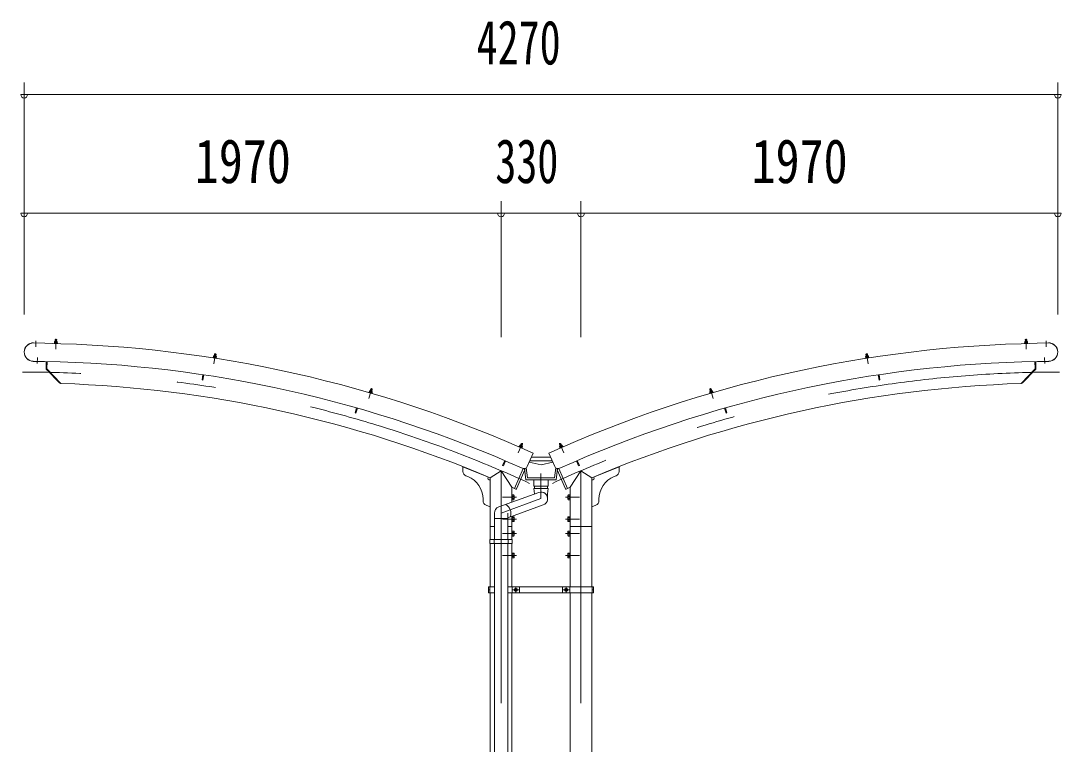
# Model space of a CAD drawing. Units: millimetres, scale not verified. Extents: x -31545 to 31552, y -14700 to 14700.
# Drawn here: x 5988 to 10286, y 4290 to 7278 of the extents above; entities that cross this region are included whole.
import ezdxf
from ezdxf.enums import TextEntityAlignment as Align

# ---------------------------------------------------------------- set-up
doc = ezdxf.new("R2010")
doc.units = ezdxf.units.MM
doc.header["$LTSCALE"] = 80
doc.linetypes.add('USER3', pattern=[24, 12, -5, 2, -5])
for name, color, linetype, lineweight in [('0-2_1-07BOLD', 7, 'Continuous', 18), ('0-3_1-27CENTER', 3, 'USER3', 18), ('0-4_1-47THIN', 4, 'Continuous', 18), ('0-5_1-57DIM', 3, 'Continuous', 18)]:
    doc.layers.add(name, color=color, linetype=linetype, lineweight=lineweight)
doc.styles.add('ＭＳ ゴシック', font='')
doc.styles.get('ＭＳ ゴシック').set_extended_font_data('MS Gothic')

msp = doc.modelspace()

# ---------------------------------------------------------------- linework, layer by layer
at = {"layer": '0-2_1-07BOLD'}
for p, q in [((6040.87, 5947.11), (6087.56, 5946.17)), ((6087.57, 5946.68), (6040.88, 5947.61)), ((6087.57, 5946.68), (6087.55, 5945.56)), ((6126.37, 5947.82), (6126.33, 5946.32)), ((6126.33, 5946.32), (6138.83, 5945.98)), ((6126.81, 5946.31), (6126.77, 5944.71)), ((6127.86, 5952.78), (6137.65, 5952.52)), ((6129.86, 5952.23), (6129.74, 5947.73)), ((6129.76, 5952.73), (6129.98, 5960.88)), ((6131, 5961.85), (6129.98, 5960.88)), ((6135.98, 5960.72), (6129.98, 5960.88)), ((6135, 5961.75), (6131, 5961.85)), ((6135.98, 5960.72), (6135, 5961.75)), ((6135.63, 5952.07), (6135.51, 5947.58)), ((6135.76, 5952.57), (6135.98, 5960.72)), ((6137.65, 5952.52), (6138.51, 5951.99)), ((6138.36, 5946), (6138.31, 5944.4)), ((6138.51, 5951.99), (6138.39, 5947.5)), ((10147.26, 5947.82), (10134.76, 5947.48)), ((10134.76, 5947.48), (10134.8, 5945.98)), ((10135.98, 5952.52), (10135.12, 5951.99)), ((10135.12, 5951.99), (10135.24, 5947.5)), ((10135.28, 5946), (10135.32, 5944.4)), ((10145.77, 5952.78), (10135.98, 5952.52)), ((10137.66, 5960.72), (10143.66, 5960.88)), ((10137.87, 5952.57), (10137.66, 5960.72)), ((10138, 5952.07), (10138.12, 5947.58)), ((10143.87, 5952.73), (10143.66, 5960.88)), ((10143.77, 5952.23), (10143.89, 5947.73)), ((10146.82, 5946.31), (10146.86, 5944.71)), ((10186.06, 5946.68), (10232.75, 5947.61)), ((10186.06, 5946.68), (10186.08, 5945.56)), ((10232.76, 5947.11), (10186.07, 5946.17)), ((6783.31, 5888.51), (6795.66, 5886.57)), ((6785.42, 5893.24), (6795.1, 5891.72)), ((6787.33, 5892.43), (6786.63, 5887.99)), ((6787.29, 5892.94), (6788.56, 5901)), ((6794.49, 5900.07), (6788.56, 5901)), ((6793.03, 5891.53), (6792.34, 5887.09)), ((6793.23, 5892.01), (6794.49, 5900.07)), ((6795.1, 5891.72), (6795.88, 5891.08)), ((6795.88, 5891.08), (6795.19, 5886.64)), ((9478.53, 5891.72), (9477.75, 5891.08)), ((9477.75, 5891.08), (9478.44, 5886.64)), ((9490.32, 5888.51), (9477.97, 5886.57)), ((9488.21, 5893.24), (9478.53, 5891.72)), ((9479.14, 5900.07), (9485.07, 5901)), ((9480.41, 5892.01), (9479.14, 5900.07)), ((9480.6, 5891.53), (9481.29, 5887.09)), ((9486.33, 5892.94), (9485.07, 5901)), ((9486.3, 5892.43), (9487, 5887.99)), ((6039.35, 5871.03), (6086.04, 5870.09)), ((6039.36, 5871.52), (6086.05, 5870.59)), ((6086.05, 5870.58), (6086.04, 5870.09)), ((6092.85, 5870.46), (6092.22, 5839.14)), ((6096.05, 5870.39), (6095.45, 5840.4)), ((6783.55, 5886.96), (6783.3, 5885.37)), ((6783.3, 5885.37), (6794.71, 5883.58)), ((6794.96, 5885.16), (6794.71, 5883.58)), ((6795.66, 5886.57), (6795.42, 5885.09)), ((9477.97, 5886.57), (9478.21, 5885.09)), ((9478.67, 5885.16), (9478.92, 5883.58)), ((9490.33, 5885.37), (9478.92, 5883.58)), ((9490.08, 5886.96), (9490.33, 5885.37)), ((10177.58, 5870.39), (10178.18, 5840.4)), ((10180.78, 5870.46), (10181.41, 5839.14)), ((10234.27, 5871.52), (10187.58, 5870.59)), ((10187.58, 5870.58), (10187.59, 5870.09)), ((10234.28, 5871.03), (10187.59, 5870.09)), ((6148.57, 5780.49), (6092.22, 5839.14)), ((6153.7, 5779.76), (6095.45, 5840.4)), ((6743.28, 5815.61), (6740.02, 5793.86)), ((9530.34, 5815.61), (9533.61, 5793.86)), ((10119.93, 5779.76), (10178.18, 5840.4)), ((10125.06, 5780.49), (10181.41, 5839.14)), ((6150.87, 5782.71), (6148.57, 5780.49)), ((10122.76, 5782.71), (10125.06, 5780.49)), ((7427.18, 5745.27), (7426.76, 5743.84)), ((7426.76, 5743.84), (7438.75, 5740.32)), ((7427.22, 5743.7), (7426.76, 5742.16)), ((7426.76, 5742.16), (7437.85, 5738.92)), ((7429.88, 5749.69), (7439.28, 5746.94)), ((7431.67, 5748.64), (7430.41, 5744.33)), ((7431.7, 5749.16), (7433.99, 5756.98)), ((7435.23, 5757.66), (7433.99, 5756.98)), ((7439.75, 5755.29), (7433.99, 5756.98)), ((7439.07, 5756.54), (7435.23, 5757.66)), ((7437.21, 5747.02), (7435.95, 5742.71)), ((7437.46, 5747.47), (7439.75, 5755.29)), ((7438.3, 5740.46), (7437.85, 5738.92)), ((7439.98, 5746.21), (7438.72, 5741.9)), ((7439.75, 5755.29), (7439.07, 5756.54)), ((7439.28, 5746.94), (7439.98, 5746.21)), ((8833.88, 5755.29), (8839.65, 5756.98)), ((8833.88, 5755.29), (8834.56, 5756.54)), ((8836.17, 5747.47), (8833.88, 5755.29)), ((8846.45, 5745.27), (8834.45, 5741.76)), ((8834.45, 5741.76), (8834.88, 5740.32)), ((8846.87, 5743.84), (8834.88, 5740.32)), ((8835.33, 5740.46), (8835.78, 5738.92)), ((8846.87, 5742.16), (8835.78, 5738.92)), ((8836.42, 5747.02), (8837.68, 5742.71)), ((8841.93, 5749.16), (8839.65, 5756.98)), ((8841.96, 5748.64), (8843.22, 5744.33)), ((8843.75, 5749.69), (8844.73, 5749.45)), ((8844.73, 5749.45), (8846, 5745.14)), ((8846.42, 5743.7), (8846.87, 5742.16)), ((8846.45, 5745.27), (8846.87, 5743.84)), ((7378.12, 5678.13), (7372.09, 5656.97)), ((8895.51, 5678.13), (8901.54, 5656.97)), ((8898.59, 5679), (8904.62, 5657.85)), ((8904.62, 5657.85), (8901.54, 5656.97)), ((8047.3, 5520.49), (8058.75, 5515.47)), ((8052.19, 5523.25), (8050.38, 5519.14)), ((8050.55, 5524.53), (8059.52, 5520.59)), ((8052.29, 5523.76), (8055.56, 5531.23)), ((8061.06, 5528.82), (8055.56, 5531.23)), ((8057.48, 5520.94), (8055.67, 5516.82)), ((8057.71, 5514.29), (8057.07, 5512.82)), ((8058.75, 5515.47), (8058.15, 5514.1)), ((8060.12, 5519.78), (8058.31, 5515.66)), ((8059.52, 5520.59), (8060.12, 5519.78)), ((8212.57, 5528.82), (8218.07, 5531.23)), ((8214.11, 5520.59), (8213.51, 5519.78)), ((8213.51, 5519.78), (8215.32, 5515.66)), ((8223.08, 5524.53), (8214.11, 5520.59)), ((8226.93, 5519.12), (8215.48, 5514.1)), ((8215.92, 5514.29), (8216.56, 5512.82)), ((8216.15, 5520.94), (8217.96, 5516.82)), ((8221.35, 5523.76), (8218.07, 5531.23)), ((8221.44, 5523.25), (8223.25, 5519.14)), ((8226.33, 5520.49), (8226.93, 5519.12)), ((7987.08, 5461.47), (7978.38, 5441.26)), ((7990.02, 5460.21), (7981.32, 5440)), ((8104.75, 5491.55), (8080.02, 5436.86)), ((8090.4, 5459.79), (8183.24, 5459.79)), ((8097.18, 5474.79), (8176.45, 5474.79)), ((8168.88, 5491.55), (8193.61, 5436.86)), ((8283.61, 5460.21), (8292.31, 5440)), ((8286.55, 5461.47), (8295.25, 5441.26)), ((7814.36, 5435.77), (7927.26, 5390.12)), ((7814.36, 5435.77), (7814.36, 5416.9)), ((7971.82, 5419.54), (7927.26, 5390.12)), ((8016.37, 5351.36), (7971.82, 5419.54)), ((7978.38, 5441.26), (7981.32, 5440)), ((8062.84, 5428.66), (8027.26, 5345.99)), ((8069.4, 5423.66), (8035.4, 5344.66)), ((8062.84, 5428.66), (8068.35, 5426.29)), ((8074.8, 5382.49), (8068.7, 5428.22)), ((8081.19, 5389.79), (8075.66, 5431.27)), ((8088.08, 5454.67), (8136.82, 5443.4)), ((8185.55, 5454.67), (8136.82, 5443.4)), ((8192.44, 5389.79), (8197.98, 5431.27)), ((8204.23, 5423.66), (8238.24, 5344.66)), ((8210.79, 5428.66), (8205.28, 5426.29)), ((8257.26, 5351.36), (8301.81, 5419.54)), ((8295.25, 5441.26), (8292.31, 5440)), ((8301.81, 5419.54), (8346.36, 5390.12)), ((8459.28, 5435.78), (8346.36, 5390.12)), ((8459.28, 5435.78), (8459.28, 5416.91)), ((7826.86, 5398.36), (7834.75, 5395.16)), ((7927.26, 5390.12), (7927.26, 5135.54)), ((8081.19, 5389.79), (8192.44, 5389.79)), ((8166.82, 5382.49), (8166.82, 5355.49)), ((8346.36, 5390.12), (8346.36, 4940.54)), ((8446.77, 5398.36), (8438.88, 5395.16)), ((7962.41, 5269.89), (8127.41, 5329.96)), ((8016.37, 5351.36), (8016.37, 5289.54)), ((8027.26, 5345.99), (8032.77, 5343.62)), ((8107.31, 5345.37), (8166.31, 5345.37)), ((8107.31, 5345.37), (8109.32, 5323.37)), ((8109.31, 5355.49), (8109.31, 5345.37)), ((8164.32, 5355.49), (8164.32, 5345.37)), ((8257.26, 5351.36), (8257.26, 4940.54)), ((7897.27, 5302.45), (7897.27, 5295.74)), ((8018.37, 5320.04), (8016.37, 5320.04)), ((8018.37, 5299.04), (8016.37, 5299.04)), ((8018.37, 5320.04), (8018.37, 5299.04)), ((8024.46, 5319.35), (8018.37, 5319.35)), ((8024.46, 5314.45), (8018.37, 5314.45)), ((8024.46, 5304.63), (8018.37, 5304.63)), ((8025.36, 5317.79), (8024.46, 5319.35)), ((8248.26, 5317.79), (8248.26, 5301.29)), ((8248.26, 5301.29), (8249.17, 5299.73)), ((8249.17, 5314.45), (8255.27, 5314.45)), ((8249.17, 5304.63), (8255.27, 5304.63)), ((8249.17, 5299.73), (8255.27, 5299.73)), ((8255.27, 5320.04), (8257.26, 5320.04)), ((8376.37, 5302.45), (8376.37, 5295.74)), ((7909.77, 5277.19), (7927.26, 5270.12)), ((7944.31, 5135.54), (7944.31, 5244.05)), ((7999.31, 5224.81), (8146.22, 5278.27)), ((7999.31, 5244.05), (7999.31, 5135.54)), ((8363.86, 5277.19), (8346.36, 5270.12)), ((7944.31, 5221.6), (7999.31, 5221.6)), ((8016.37, 5231.02), (8016.37, 5135.54)), ((8018.37, 5230.04), (8016.37, 5230.04)), ((8018.37, 5209.04), (8016.37, 5209.04)), ((8018.37, 5230.04), (8018.37, 5209.04)), ((8024.46, 5229.35), (8018.37, 5229.35)), ((8024.46, 5224.45), (8018.37, 5224.45)), ((8024.46, 5214.64), (8018.37, 5214.64)), ((8025.36, 5227.79), (8024.46, 5229.35)), ((8248.26, 5227.79), (8248.26, 5211.29)), ((8248.26, 5211.29), (8249.17, 5209.72)), ((8249.17, 5224.45), (8255.27, 5224.45)), ((8249.17, 5214.64), (8255.27, 5214.64)), ((8249.17, 5209.72), (8255.27, 5209.72)), ((8255.27, 5230.04), (8257.26, 5230.04)), ((7927.26, 5189.54), (7944.31, 5189.54)), ((7999.31, 5189.54), (8016.37, 5189.54)), ((8024.46, 5169.36), (8018.37, 5169.36)), ((8024.46, 5164.45), (8018.37, 5164.45)), ((8025.36, 5167.79), (8024.46, 5169.36)), ((8025.36, 5151.29), (8025.36, 5167.79)), ((8249.17, 5164.45), (8255.27, 5164.45)), ((8255.27, 5170.04), (8257.26, 5170.04)), ((8255.27, 5149.04), (8255.27, 5170.04)), ((8346.36, 5189.54), (8257.26, 5189.54)), ((7925.67, 5135.54), (8016.37, 5135.54)), ((7927.26, 5119.54), (7927.26, 4940.54)), ((7942.71, 5135.54), (7942.71, 5119.54)), ((7944.31, 5119.54), (7944.31, 3335.54)), ((7999.32, 3335.54), (7999.32, 5119.54)), ((8000.91, 5135.54), (8000.91, 5119.54)), ((8018.37, 5149.04), (8016.37, 5149.04)), ((8016.37, 4940.54), (8016.37, 5119.54)), ((8017.97, 5135.54), (8017.97, 5119.54)), ((8024.46, 5154.63), (8018.37, 5154.63)), ((8248.26, 5151.29), (8249.17, 5149.72)), ((8249.17, 5154.63), (8255.27, 5154.63)), ((8249.17, 5149.72), (8255.27, 5149.72)), ((8255.27, 5149.04), (8257.26, 5149.04)), ((8018.37, 5080.04), (8016.37, 5080.04)), ((8018.37, 5059.04), (8018.37, 5080.04)), ((8024.46, 5074.45), (8018.37, 5074.45)), ((8249.17, 5074.45), (8255.27, 5074.45)), ((8255.27, 5080.04), (8257.26, 5080.04)), ((8255.27, 5059.04), (8255.27, 5080.04)), ((8018.37, 5059.04), (8016.37, 5059.04)), ((8024.46, 5064.63), (8018.37, 5064.63)), ((8024.46, 5059.73), (8018.37, 5059.73)), ((8025.36, 5061.29), (8024.46, 5059.73)), ((8248.26, 5061.29), (8249.17, 5059.73)), ((8249.17, 5064.63), (8255.27, 5064.63)), ((8249.17, 5059.73), (8255.27, 5059.73)), ((8255.27, 5059.04), (8257.26, 5059.04)), ((7919.57, 4940.54), (7944.31, 4940.54)), ((7919.57, 4927.54), (7925.67, 4927.54)), ((7925.67, 4940.54), (7925.67, 4914.54)), ((7927.26, 4914.54), (7927.26, 3335.54)), ((8354.06, 4940.54), (7999.32, 4940.54)), ((8354.06, 4914.54), (7999.32, 4914.54)), ((8016.37, 3335.54), (8016.37, 4914.54)), ((8017.97, 4940.54), (8017.97, 4914.54)), ((8027.84, 4930.43), (8027.84, 4924.65)), ((8027.84, 4924.65), (8032.84, 4921.77)), ((8032.84, 4921.77), (8037.84, 4924.65)), ((8047.97, 4940.54), (8047.97, 4914.54)), ((8225.66, 4940.54), (8225.66, 4914.54)), ((8240.79, 4933.31), (8235.79, 4930.43)), ((8235.79, 4930.43), (8235.79, 4924.65)), ((8245.79, 4930.43), (8240.79, 4933.31)), ((8255.66, 4940.54), (8255.66, 4914.54)), ((8257.26, 4914.54), (8257.26, 3156.94)), ((8346.36, 4914.54), (8346.36, 3156.5)), ((8347.96, 4940.54), (8347.96, 4914.54)), ((8354.06, 4927.54), (8347.96, 4927.54)), ((8354.06, 4940.54), (8354.06, 4914.54))]:
    msp.add_line(p, q, dxfattribs=at)
for points in [[(6126.37, 5947.82), (6138.87, 5947.48), (6138.83, 5945.98)], [(6127.86, 5952.78), (6126.97, 5952.3), (6126.85, 5947.81)], [(10147.26, 5947.82), (10147.3, 5946.32), (10134.8, 5945.98)], [(10137.66, 5960.72), (10138.63, 5961.75), (10142.63, 5961.85), (10143.66, 5960.88)], [(10145.77, 5952.78), (10146.66, 5952.3), (10146.78, 5947.81)], [(6783.31, 5888.51), (6783.08, 5887.03), (6795.42, 5885.09)], [(6785.42, 5893.24), (6784.48, 5892.88), (6783.78, 5888.43)], [(6794.49, 5900.07), (6793.66, 5901.21), (6789.7, 5901.83), (6788.56, 5901)], [(9490.32, 5888.51), (9490.55, 5887.03), (9478.21, 5885.09)], [(9479.14, 5900.07), (9479.98, 5901.21), (9483.93, 5901.83), (9485.07, 5901)], [(9488.21, 5893.24), (9489.15, 5892.88), (9489.85, 5888.43)], [(6740.12, 5816.09), (6736.86, 5794.33), (6740.02, 5793.86)], [(9533.51, 5816.09), (9536.77, 5794.33), (9533.61, 5793.86)], [(7427.18, 5745.27), (7439.18, 5741.76), (7438.75, 5740.32)], [(7429.88, 5749.69), (7428.89, 5749.45), (7427.64, 5745.14)], [(8843.75, 5749.69), (8834.35, 5746.94), (8833.65, 5746.21), (8834.91, 5741.9)], [(8834.56, 5756.54), (8838.4, 5757.66), (8839.65, 5756.98)], [(7375.04, 5679), (7369.01, 5657.85), (7372.09, 5656.97)], [(8047.14, 5518.93), (8046.5, 5517.46), (8057.07, 5512.82)], [(8047.3, 5520.49), (8046.7, 5519.12), (8058.15, 5514.1)], [(8050.55, 5524.53), (8049.55, 5524.42), (8047.74, 5520.3)], [(8057.78, 5521.35), (8061.06, 5528.82), (8060.54, 5530.14), (8056.88, 5531.74), (8055.56, 5531.23)], [(8215.85, 5521.35), (8212.57, 5528.82), (8213.09, 5530.14), (8216.75, 5531.74), (8218.07, 5531.23)], [(8226.33, 5520.49), (8214.88, 5515.47), (8215.48, 5514.1)], [(8226.49, 5518.93), (8227.14, 5517.46), (8216.56, 5512.82)], [(8223.08, 5524.53), (8224.08, 5524.42), (8225.89, 5520.3)], [(8074.8, 5382.49), (8198.83, 5382.49), (8204.93, 5428.22)], [(8210.79, 5428.66), (8246.37, 5345.99), (8240.86, 5343.62)], [(8106.82, 5382.49), (8106.82, 5355.49), (8166.82, 5355.49)], [(8164.32, 5304.12), (8164.32, 5323.38), (8166.31, 5345.37)], [(8025.36, 5317.79), (8025.36, 5301.29), (8024.46, 5299.73), (8018.37, 5299.73)], [(8248.26, 5317.79), (8249.17, 5319.35), (8255.27, 5319.35)], [(8255.27, 5320.04), (8255.27, 5299.04), (8257.26, 5299.04)], [(8025.36, 5227.79), (8025.36, 5211.29), (8024.46, 5209.72), (8018.37, 5209.72)], [(8248.26, 5227.79), (8249.17, 5229.35), (8255.27, 5229.35)], [(8255.27, 5230.04), (8255.27, 5209.04), (8257.26, 5209.04)], [(8018.37, 5149.04), (8018.37, 5170.04), (8016.37, 5170.04)], [(8248.26, 5151.29), (8248.26, 5167.79), (8249.17, 5169.36), (8255.27, 5169.36)], [(7925.67, 5135.54), (7925.67, 5119.54), (8017.97, 5119.54)], [(8025.36, 5151.29), (8024.46, 5149.72), (8018.37, 5149.72)], [(8025.36, 5061.29), (8025.36, 5077.79), (8024.46, 5079.36), (8018.37, 5079.36)], [(8248.26, 5061.29), (8248.26, 5077.79), (8249.17, 5079.36), (8255.27, 5079.36)], [(7919.57, 4940.54), (7919.57, 4914.54), (7944.31, 4914.54)], [(8027.84, 4930.43), (8032.84, 4933.31), (8037.84, 4930.43), (8037.84, 4924.65)], [(8245.79, 4930.43), (8245.79, 4924.65), (8240.79, 4921.77), (8235.79, 4924.65)]]:
    msp.add_lwpolyline(points, dxfattribs=at)
for centre, radius in [((8032.84, 4927.54), 6.25), ((8032.84, 4927.54), 4.9), ((8240.79, 4927.54), 6.25), ((8240.79, 4927.54), 4.9)]:
    msp.add_circle(centre, radius, dxfattribs=at)
for centre, radius, start, end in [((6040.11, 5909.32), 38.3, 88.854, 268.854), ((6040.11, 5909.32), 37.8, 88.854, 268.854), ((5995.16, 826.85), 5119.55, 65.66528, 88.9659), ((6128.36, 5950.45), 2.32, 49.93085, 88.46228), ((6132.53, 5944.15), 8.51, 68.63316, 108.29361), ((6137.02, 5950.22), 2.32, 88.46228, 127.00851), ((10278.47, 826.85), 5119.55, 91.0341, 114.33472), ((10136.61, 5950.22), 2.32, 52.99149, 91.53772), ((10141.1, 5944.15), 8.51, 71.70639, 111.36684), ((10145.26, 5950.45), 2.32, 91.53772, 130.06915), ((10233.51, 5909.32), 38.3, 271.146, 91.146), ((10233.51, 5909.32), 37.8, 271.146, 91.146), ((6785.62, 5890.86), 2.32, 42.54817, 81.07961), ((6788.94, 5884.07), 8.51, 61.25049, 100.91093), ((6794.18, 5889.52), 2.32, 81.07961, 119.62584), ((9479.45, 5889.52), 2.32, 60.37416, 98.92039), ((9484.69, 5884.07), 8.51, 79.08907, 118.74951), ((9488.01, 5890.86), 2.32, 98.92039, 137.45183), ((5995.16, 826.85), 5044.55, 65.80466, 88.96758), ((10278.47, 826.85), 5044.55, 91.03242, 114.19534), ((5995.16, 826.85), 4955.45, 67.05199, 88.16658), ((10278.47, 826.85), 4955.45, 91.83342, 112.94801), ((7429.77, 5747.31), 2.32, 35.1655, 73.69695), ((7432.19, 5740.15), 8.51, 53.86781, 93.52827), ((7438.08, 5744.88), 2.32, 73.69695, 112.24318), ((8835.54, 5744.88), 2.32, 67.75682, 106.30305), ((8841.44, 5740.15), 8.51, 86.47173, 126.13219), ((8843.86, 5747.31), 2.32, 106.30305, 144.8345), ((8050.14, 5522.18), 2.32, 27.78282, 66.31427), ((8051.61, 5514.77), 8.51, 46.48515, 86.1456), ((8058.07, 5518.7), 2.32, 66.31427, 104.8605), ((8215.56, 5518.7), 2.32, 75.1395, 113.68573), ((8222.02, 5514.77), 8.51, 93.8544, 133.51485), ((8223.49, 5522.18), 2.32, 113.68573, 152.21718), ((7834.36, 5416.9), 20, 180, 247.98738), ((8066.35, 5443.04), 15, 245.66849, 335.66833), ((8067.56, 5424.45), 2, 336.71333, 66.71333), ((8207.28, 5443.04), 15, 204.33167, 294.33151), ((8206.07, 5424.45), 2, 113.28667, 203.28667), ((8439.28, 5416.91), 20, 292.01262, 0), ((7797.27, 5302.45), 100, 0, 67.98738), ((7927.26, 5390.12), 10, 157.98738, 270), ((8346.36, 5390.12), 10, 270, 22.01262), ((8476.36, 5302.45), 100, 112.01262, 180), ((5995.16, 826.85), 4955.45, 65.78831, 65.92853), ((8033.56, 5345.46), 2, 246.71333, 336.71333), ((8136.82, 5304.12), 27.5, 289.99896, 110.00061), ((8240.07, 5345.46), 2, 203.28667, 293.28667), ((10278.47, 826.85), 4955.45, 114.07147, 114.21169), ((7917.27, 5295.74), 20, 180, 247.98738), ((8021.58, 5316.9), 3.78, 319.57169, 0), ((8021.58, 5302.18), 3.78, 0, 40.43115), ((8011.59, 5309.54), 13.78, 339.1357, 20.8643), ((8262.04, 5309.54), 13.78, 159.1357, 200.8643), ((8252.05, 5316.9), 3.78, 180, 220.42831), ((8252.05, 5302.18), 3.78, 139.56885, 180), ((8356.36, 5295.74), 20, 292.01262, 0), ((7971.82, 5244.05), 27.5, 110.0018, 180), ((7968.01, 5242.67), 44.27, 341.60916, 58.39587), ((8021.58, 5226.9), 3.78, 319.57169, 0), ((8021.58, 5212.18), 3.78, 0, 40.43115), ((8011.59, 5219.54), 13.78, 339.1357, 20.8643), ((8262.04, 5219.54), 13.78, 159.1357, 200.8643), ((8252.05, 5226.9), 3.78, 180, 220.42831), ((8252.05, 5212.18), 3.78, 139.56885, 180), ((8021.58, 5166.9), 3.78, 319.56883, 0), ((8011.59, 5159.54), 13.78, 339.13568, 20.86429), ((8262.04, 5159.54), 13.78, 159.13571, 200.86432), ((8252.05, 5166.9), 3.78, 180, 220.43117), ((8021.58, 5152.18), 3.78, 0, 40.4283), ((8252.05, 5152.18), 3.78, 139.5717, 180), ((8021.58, 5076.9), 3.78, 319.56883, 0), ((8011.59, 5069.54), 13.78, 339.13568, 20.86429), ((8262.04, 5069.54), 13.78, 159.13571, 200.86432), ((8252.05, 5076.9), 3.78, 180, 220.43117), ((8021.58, 5062.18), 3.78, 0, 40.4283), ((8252.05, 5062.18), 3.78, 139.5717, 180)]:
    msp.add_arc(centre, radius, start, end, dxfattribs=at)
at = {"layer": '0-3_1-27CENTER'}
for p, q in [((6049.75, 5956.03), (6049.25, 5931.04)), ((6133.08, 5964.55), (6131.91, 5921.04)), ((10140.55, 5964.55), (10141.72, 5921.04)), ((10223.88, 5956.03), (10224.38, 5931.04)), ((6792.1, 5904.23), (6785.36, 5861.24)), ((9481.53, 5904.23), (9488.27, 5861.24)), ((6055.87, 5862.09), (6056.37, 5887.08)), ((10217.76, 5862.09), (10217.26, 5887.08)), ((7437.92, 5759.74), (7425.7, 5717.96)), ((8835.71, 5759.74), (8847.93, 5717.96)), ((8059.82, 5533.46), (8042.33, 5493.6)), ((8213.82, 5533.46), (8231.3, 5493.6)), ((7971.82, 5419.54), (7971.82, 2998.86)), ((8301.81, 5419.54), (8301.81, 2998.86)), ((8136.81, 5408.09), (8136.81, 5304.11)), ((7971.82, 5244.05), (8136.81, 5304.11)), ((8035.37, 5309.54), (7978.37, 5309.54)), ((8238.27, 5309.54), (8295.27, 5309.54)), ((8035.37, 5219.54), (7978.37, 5219.54)), ((8238.27, 5219.54), (8295.27, 5219.54)), ((8035.37, 5159.54), (7978.37, 5159.54)), ((8238.27, 5159.54), (8295.27, 5159.54)), ((8035.37, 5069.54), (7978.37, 5069.54)), ((8238.27, 5069.54), (8295.27, 5069.54)), ((8020.34, 4927.54), (8045.34, 4927.54)), ((8032.84, 4940.04), (8032.84, 4915.04)), ((8253.29, 4927.54), (8228.29, 4927.54)), ((8240.79, 4940.04), (8240.79, 4915.04))]:
    msp.add_line(p, q, dxfattribs=at)
for centre, start, end in [((5995.16, 826.85), 65.24121, 90), ((10278.47, 826.85), 90, 114.75879)]:
    msp.add_arc(centre, 5000, start, end, dxfattribs=at)
at = {"layer": '0-4_1-47THIN'}
for p, q in [((6130.56, 5952.71), (6130.8, 5961.66)), ((6134.96, 5952.59), (6135.2, 5961.53)), ((10138.67, 5952.59), (10138.43, 5961.53)), ((10143.07, 5952.71), (10142.83, 5961.66)), ((6788.09, 5892.82), (6789.48, 5901.66)), ((6792.43, 5892.14), (6793.82, 5900.98)), ((9481.2, 5892.14), (9479.81, 5900.98)), ((9485.54, 5892.82), (9484.15, 5901.66)), ((7432.47, 5748.94), (7434.98, 5757.53)), ((7436.69, 5747.7), (7439.2, 5756.29)), ((8836.94, 5747.7), (8834.43, 5756.29)), ((8841.16, 5748.94), (8838.65, 5757.53)), ((8053.02, 5523.44), (8056.61, 5531.64)), ((8057.05, 5521.67), (8060.64, 5529.87)), ((8216.58, 5521.67), (8212.99, 5529.87)), ((8220.61, 5523.44), (8217.01, 5531.64))]:
    msp.add_line(p, q, dxfattribs=at)
at = {"layer": '0-5_1-57DIM'}
for p, q in [((6001.82, 6064.7), (6001.82, 7022.54)), ((10271.81, 6064.7), (10271.81, 7022.54)), ((6015.82, 6972.54), (5987.82, 6972.54)), ((6001.82, 6972.54), (10271.81, 6972.54)), ((10285.81, 6972.54), (10257.81, 6972.54)), ((7971.82, 5971.54), (7971.82, 6532.54)), ((8301.81, 5971.54), (8301.81, 6532.54)), ((6015.82, 6482.54), (5987.82, 6482.54)), ((6001.82, 6482.54), (10271.81, 6482.54)), ((7985.81, 6482.54), (7957.81, 6482.54)), ((8315.81, 6482.54), (8287.81, 6482.54)), ((10285.81, 6482.54), (10257.81, 6482.54))]:
    msp.add_line(p, q, dxfattribs=at)
for centre in [(6001.82, 6972.54), (10271.81, 6972.54), (6001.82, 6482.54), (7971.81, 6482.54), (8301.81, 6482.54), (10271.81, 6482.54)]:
    msp.add_arc(centre, 14, 180, 0, dxfattribs=at)

# ---------------------------------------------------------------- texts
at = {"layer": '0-5_1-57DIM', "color": 7, "style": 'ＭＳ ゴシック'}
for s, width, p in [('4270', 0.7, (7870.74, 7042.54)), ('1970', 0.8, (6706.55, 6552.54)), ('330', 0.7, (7948.06, 6552.54)), ('1970', 0.8, (9006.55, 6552.54))]:
    msp.add_text(s, height=182.3, dxfattribs=dict(at, width=width)).set_placement(p, align=Align.BOTTOM_LEFT)

doc.saveas('drawing.dxf')
